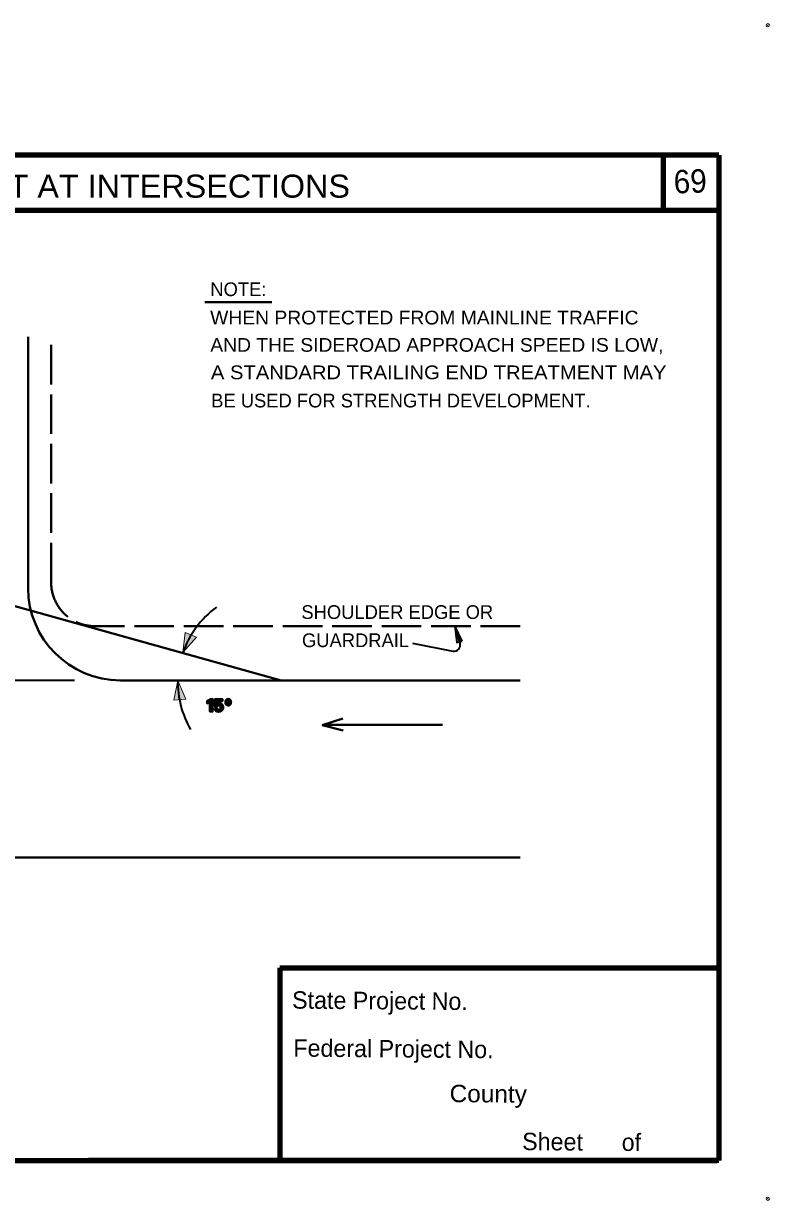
# Model space of a CAD drawing. Extents: x -8731 to 1827, y -68360 to -56618.
# Drawn here: x 1069 to 1827, y -68360 to -67164 of the extents above; entities that cross this region are included whole.
import ezdxf
from ezdxf.enums import TextEntityAlignment as Align

# ---------------------------------------------------------------- set-up
doc = ezdxf.new("R2010")
doc.units = 0
doc.header["$LTSCALE"] = 6.7
doc.header["$PDMODE"] = 32
doc.header["$PDSIZE"] = 3.35
doc.linetypes.add('LONG_DASHED', pattern=[7.5, 6, -1.5])
doc.layers.add('1', color=7, linetype='Continuous', lineweight=13)
doc.layers.add('3', color=7, linetype='Continuous', lineweight=40)

msp = doc.modelspace()

# ---------------------------------------------------------------- hatches: boundary and pattern name
at = {"layer": '1'}
for points in [[(1230.54, -67802.78), (1244.3, -67787.28), (1233, -67782.58)], [(1514.38, -67791.12), (1506.74, -67775.8), (1509, -67792.76)], [(1225.36, -67831.3), (1233.54, -67850.36), (1221.32, -67851.26)]]:
    msp.add_hatch(color=256, dxfattribs=at).paths.add_polyline_path(points)
at = {"layer": '3'}
for points in [[(1255.12, -67854.24), (1255.12, -67854.62), (1256.06, -67854.24), (1257.06, -67853.68), (1258.04, -67853.04), (1260.74, -67853.04), (1260.74, -67852.08), (1260.74, -67851.56), (1260.74, -67850.8), (1260.74, -67850.18), (1258.28, -67850.18), (1257.46, -67850.8), (1256.22, -67851.56), (1255.12, -67852.08), (1255.12, -67853.04), (1255.12, -67853.68)], [(1258.04, -67854.62), (1258.04, -67862.9), (1260.74, -67862.9), (1260.74, -67854.62), (1260.74, -67854.24), (1260.74, -67853.68), (1260.74, -67853.04), (1258.04, -67853.04), (1258.04, -67853.68), (1258.04, -67854.24)], [(1262.9, -67857), (1262.88, -67857.66), (1265.56, -67857.66), (1265.9, -67857), (1265.9, -67857), (1265.9, -67857), (1265.9, -67856.98), (1266.44, -67856.54), (1266.56, -67856.5), (1267.12, -67856.36), (1270.98, -67856.36), (1270.58, -67855.66), (1270.1, -67855.34), (1265.4, -67855.34), (1265.42, -67854.78), (1265.42, -67854.76), (1265.58, -67852.24), (1270.8, -67852.24), (1270.8, -67850.18), (1263.18, -67850.18), (1263.1, -67852.24), (1262.98, -67854.76), (1262.98, -67854.78), (1262.98, -67855.34), (1262.96, -67855.66), (1262.94, -67856.36), (1262.92, -67856.5), (1262.92, -67856.54), (1262.9, -67856.98), (1262.9, -67857)], [(1266.26, -67854.78), (1265.4, -67855.34), (1270.1, -67855.34), (1269.32, -67854.78), (1269.14, -67854.76), (1266.3, -67854.76)], [(1267.74, -67854.48), (1266.3, -67854.76), (1269.14, -67854.76), (1267.74, -67854.48)], [(1267.62, -67860.92), (1267.1, -67861.08), (1270.74, -67861.08), (1270.86, -67860.92), (1270.86, -67860.88), (1270.9, -67860.84), (1271.18, -67860.4), (1271.26, -67860.32), (1271.26, -67860.28), (1271.4, -67859.44), (1271.56, -67858.56), (1271.58, -67858.48), (1271.46, -67857.76), (1271.46, -67857.66), (1271.34, -67857), (1271.34, -67857), (1271.34, -67856.98), (1271.08, -67856.54), (1271.06, -67856.5), (1270.98, -67856.36), (1267.12, -67856.36), (1267.88, -67856.5), (1267.92, -67856.54), (1268.42, -67856.98), (1268.42, -67857), (1268.42, -67857), (1268.74, -67857.66), (1268.78, -67857.76), (1268.86, -67858.48), (1268.88, -67858.56), (1268.78, -67859.44), (1268.46, -67860.28), (1268.42, -67860.32), (1268.34, -67860.4), (1267.86, -67860.84), (1267.72, -67860.88)], [(1273.98, -67854.52), (1274, -67854.66), (1275.86, -67854.66), (1275.82, -67854.52), (1275.7, -67854.12), (1275.7, -67854.04), (1275.64, -67853.32), (1275.64, -67853.32), (1275.64, -67853.22), (1275.64, -67853.16), (1275.7, -67852.5), (1275.74, -67852.4), (1275.86, -67851.98), (1275.9, -67851.8), (1275.94, -67851.8), (1275.94, -67851.8), (1275.96, -67851.76), (1276.28, -67851.4), (1276.36, -67851.38), (1276.7, -67851.28), (1279.08, -67851.28), (1278.82, -67850.82), (1278.78, -67850.74), (1277.86, -67850.16), (1277.8, -67850.12), (1276.7, -67849.96), (1275.76, -67850.12), (1275.56, -67850.16), (1274.72, -67850.74), (1274.58, -67850.82), (1274.34, -67851.28), (1274.3, -67851.38), (1274.28, -67851.4), (1274.1, -67851.76), (1274.1, -67851.8), (1274.08, -67851.8), (1274, -67851.98), (1273.94, -67852.4), (1273.94, -67852.5), (1273.86, -67853.16), (1273.84, -67853.22), (1273.82, -67853.32), (1273.82, -67853.32), (1273.92, -67854.04), (1273.94, -67854.12)], [(1274.46, -67855.64), (1274.52, -67855.76), (1278.76, -67855.76), (1278.9, -67855.64), (1279.04, -67855.32), (1276.74, -67855.32), (1276.26, -67855.2), (1276.22, -67855.16), (1275.9, -67854.78), (1275.86, -67854.72), (1275.86, -67854.66), (1274, -67854.66), (1274.02, -67854.72), (1274.06, -67854.78), (1274.24, -67855.16), (1274.26, -67855.2), (1274.32, -67855.32)], [(1276.58, -67856.62), (1276.8, -67856.64), (1276.94, -67856.62), (1277.08, -67856.6), (1277.6, -67856.48), (1278.02, -67856.38), (1278.76, -67855.76), (1274.52, -67855.76), (1275.38, -67856.38), (1275.5, -67856.48), (1276.34, -67856.6)], [(1277.06, -67855.2), (1276.74, -67855.32), (1279.04, -67855.32), (1279.1, -67855.2), (1279.1, -67855.16), (1279.3, -67854.78), (1279.32, -67854.72), (1279.34, -67854.66), (1279.4, -67854.52), (1279.46, -67854.12), (1279.46, -67854.04), (1279.54, -67853.32), (1279.56, -67853.32), (1279.56, -67853.22), (1279.58, -67853.16), (1279.46, -67852.5), (1279.46, -67852.4), (1279.4, -67851.98), (1279.38, -67851.8), (1279.36, -67851.8), (1279.34, -67851.76), (1279.34, -67851.76), (1279.14, -67851.4), (1279.14, -67851.4), (1279.14, -67851.38), (1279.08, -67851.28), (1276.7, -67851.28), (1277.1, -67851.38), (1277.14, -67851.4), (1277.46, -67851.76), (1277.48, -67851.8), (1277.48, -67851.8), (1277.54, -67851.98), (1277.7, -67852.4), (1277.7, -67852.5), (1277.76, -67853.16), (1277.78, -67853.22), (1277.76, -67853.32), (1277.76, -67853.32), (1277.7, -67854.04), (1277.68, -67854.12), (1277.56, -67854.52), (1277.54, -67854.66), (1277.52, -67854.72), (1277.46, -67854.78), (1277.18, -67855.16)], [(1265.04, -67862.82), (1266.82, -67863.12), (1268.62, -67862.82), (1268.62, -67862.82), (1268.68, -67862.8), (1269.96, -67862), (1270.26, -67861.84), (1270.74, -67861.08), (1267.1, -67861.08), (1266.32, -67860.92), (1266.28, -67860.88), (1266.24, -67860.84), (1265.76, -67860.4), (1265.74, -67860.32), (1265.74, -67860.28), (1265.6, -67859.7), (1262.86, -67859.7), (1262.94, -67860.28), (1262.94, -67860.32), (1262.96, -67860.4), (1263.02, -67860.84), (1263.02, -67860.88), (1263.04, -67860.92), (1263.14, -67861.08), (1263.62, -67861.84), (1263.74, -67862), (1265.02, -67862.8)]]:
    msp.add_hatch(color=256, dxfattribs=at).paths.add_polyline_path(points)

# ---------------------------------------------------------------- linework, layer by layer
at = {"layer": '1', "lineweight": 100}
for p, q in [((1774.98, -67297.56), (282.74, -67297.56)), ((1718.72, -67297.56), (1718.72, -67353.8)), ((1774.98, -67297.56), (1774.98, -68319)), ((1774.98, -67353.8), (282.74, -67353.8)), ((1329.26, -68123.3), (1774.98, -68123.3)), ((1329.26, -68123.3), (1329.26, -68319)), ((1774.98, -68319), (1134.82, -68319))]:
    msp.add_line(p, q, dxfattribs=at)
at = {"layer": '1', "lineweight": 35}
for p, q in [((1506.74, -67775.8), (1512.14, -67793.44)), ((1463.82, -67793.18), (1504.94, -67801.4))]:
    msp.add_line(p, q, dxfattribs=at)
at = {"layer": '1', "lineweight": 40}
for p, q in [((1372.14, -67876.54), (1393.04, -67869.96)), ((1393.34, -67882.04), (1372.14, -67876.54)), ((1494.34, -67876.44), (1373, -67876.44))]:
    msp.add_line(p, q, dxfattribs=at)
at = {"layer": '1', "lineweight": 100}
msp.add_lwpolyline([(282.74, -67301.04), (282.74, -68319), (1773.5, -68319)], dxfattribs=at)
at = {"layer": '1'}
for points in [[(1230.54, -67802.78), (1244.3, -67787.28), (1233, -67782.58)], [(1225.36, -67831.3), (1233.54, -67850.36), (1221.32, -67851.26)]]:
    msp.add_lwpolyline(points, close=True, dxfattribs=at)
at = {"layer": '1', "lineweight": 35}
msp.add_lwpolyline([(1514.38, -67791.12), (1506.74, -67775.8), (1509, -67792.76)], close=True, dxfattribs=at)
msp.add_arc((1506.18, -67795.27), 6.25, 258.68994, 17.0378, dxfattribs=at)
at = {"layer": '1'}
for p in [(1824.9, -67165.34), (1824.9, -68357.96)]:
    msp.add_point(p, dxfattribs=at)
at = {"layer": '3'}
for p, q in [((1253.06, -67446.64), (1321, -67446.64)), ((1073.34, -67737.36), (1073.34, -67481.9)), ((1330.3, -67831.1), (767.5, -67674.36)), ((1573.3, -67831.1), (1167.1, -67831.1)), ((1573.3, -68011.24), (376.9, -68011.24))]:
    msp.add_line(p, q, dxfattribs=at)
at = {"layer": '3', "linetype": 'LONG_DASHED'}
for p, q in [((1096.74, -67731.5), (1096.74, -67481.9)), ((1573.3, -67776.04), (1141.3, -67776.04))]:
    msp.add_line(p, q, dxfattribs=at)
at = {"layer": '3', "lineweight": 35}
msp.add_line((1120.6, -67831.1), (924.26, -67831.1), dxfattribs=at)
at = {"layer": '3'}
for points in [[(1255.12, -67854.24), (1255.12, -67854.62), (1256.06, -67854.24), (1257.06, -67853.68), (1258.04, -67853.04), (1260.74, -67853.04), (1260.74, -67852.08), (1260.74, -67851.56), (1260.74, -67850.8), (1260.74, -67850.18), (1258.28, -67850.18), (1257.46, -67850.8), (1256.22, -67851.56), (1255.12, -67852.08), (1255.12, -67853.04), (1255.12, -67853.68)], [(1258.04, -67854.62), (1258.04, -67862.9), (1260.74, -67862.9), (1260.74, -67854.62), (1260.74, -67854.24), (1260.74, -67853.68), (1260.74, -67853.04), (1258.04, -67853.04), (1258.04, -67853.68), (1258.04, -67854.24)], [(1262.9, -67857), (1262.88, -67857.66), (1265.56, -67857.66), (1265.9, -67857), (1265.9, -67857), (1265.9, -67857), (1265.9, -67856.98), (1266.44, -67856.54), (1266.56, -67856.5), (1267.12, -67856.36), (1270.98, -67856.36), (1270.58, -67855.66), (1270.1, -67855.34), (1265.4, -67855.34), (1265.42, -67854.78), (1265.42, -67854.76), (1265.58, -67852.24), (1270.8, -67852.24), (1270.8, -67850.18), (1263.18, -67850.18), (1263.1, -67852.24), (1262.98, -67854.76), (1262.98, -67854.78), (1262.98, -67855.34), (1262.96, -67855.66), (1262.94, -67856.36), (1262.92, -67856.5), (1262.92, -67856.54), (1262.9, -67856.98), (1262.9, -67857)], [(1266.26, -67854.78), (1265.4, -67855.34), (1270.1, -67855.34), (1269.32, -67854.78), (1269.14, -67854.76), (1266.3, -67854.76)], [(1267.74, -67854.48), (1266.3, -67854.76), (1269.14, -67854.76), (1267.74, -67854.48)], [(1267.62, -67860.92), (1267.1, -67861.08), (1270.74, -67861.08), (1270.86, -67860.92), (1270.86, -67860.88), (1270.9, -67860.84), (1271.18, -67860.4), (1271.26, -67860.32), (1271.26, -67860.28), (1271.4, -67859.44), (1271.56, -67858.56), (1271.58, -67858.48), (1271.46, -67857.76), (1271.46, -67857.66), (1271.34, -67857), (1271.34, -67857), (1271.34, -67856.98), (1271.08, -67856.54), (1271.06, -67856.5), (1270.98, -67856.36), (1267.12, -67856.36), (1267.88, -67856.5), (1267.92, -67856.54), (1268.42, -67856.98), (1268.42, -67857), (1268.42, -67857), (1268.74, -67857.66), (1268.78, -67857.76), (1268.86, -67858.48), (1268.88, -67858.56), (1268.78, -67859.44), (1268.46, -67860.28), (1268.42, -67860.32), (1268.34, -67860.4), (1267.86, -67860.84), (1267.72, -67860.88)], [(1273.98, -67854.52), (1274, -67854.66), (1275.86, -67854.66), (1275.82, -67854.52), (1275.7, -67854.12), (1275.7, -67854.04), (1275.64, -67853.32), (1275.64, -67853.32), (1275.64, -67853.22), (1275.64, -67853.16), (1275.7, -67852.5), (1275.74, -67852.4), (1275.86, -67851.98), (1275.9, -67851.8), (1275.94, -67851.8), (1275.94, -67851.8), (1275.96, -67851.76), (1276.28, -67851.4), (1276.36, -67851.38), (1276.7, -67851.28), (1279.08, -67851.28), (1278.82, -67850.82), (1278.78, -67850.74), (1277.86, -67850.16), (1277.8, -67850.12), (1276.7, -67849.96), (1275.76, -67850.12), (1275.56, -67850.16), (1274.72, -67850.74), (1274.58, -67850.82), (1274.34, -67851.28), (1274.3, -67851.38), (1274.28, -67851.4), (1274.1, -67851.76), (1274.1, -67851.8), (1274.08, -67851.8), (1274, -67851.98), (1273.94, -67852.4), (1273.94, -67852.5), (1273.86, -67853.16), (1273.84, -67853.22), (1273.82, -67853.32), (1273.82, -67853.32), (1273.92, -67854.04), (1273.94, -67854.12)], [(1274.46, -67855.64), (1274.52, -67855.76), (1278.76, -67855.76), (1278.9, -67855.64), (1279.04, -67855.32), (1276.74, -67855.32), (1276.26, -67855.2), (1276.22, -67855.16), (1275.9, -67854.78), (1275.86, -67854.72), (1275.86, -67854.66), (1274, -67854.66), (1274.02, -67854.72), (1274.06, -67854.78), (1274.24, -67855.16), (1274.26, -67855.2), (1274.32, -67855.32)], [(1276.58, -67856.62), (1276.8, -67856.64), (1276.94, -67856.62), (1277.08, -67856.6), (1277.6, -67856.48), (1278.02, -67856.38), (1278.76, -67855.76), (1274.52, -67855.76), (1275.38, -67856.38), (1275.5, -67856.48), (1276.34, -67856.6)], [(1277.06, -67855.2), (1276.74, -67855.32), (1279.04, -67855.32), (1279.1, -67855.2), (1279.1, -67855.16), (1279.3, -67854.78), (1279.32, -67854.72), (1279.34, -67854.66), (1279.4, -67854.52), (1279.46, -67854.12), (1279.46, -67854.04), (1279.54, -67853.32), (1279.56, -67853.32), (1279.56, -67853.22), (1279.58, -67853.16), (1279.46, -67852.5), (1279.46, -67852.4), (1279.4, -67851.98), (1279.38, -67851.8), (1279.36, -67851.8), (1279.34, -67851.76), (1279.34, -67851.76), (1279.14, -67851.4), (1279.14, -67851.4), (1279.14, -67851.38), (1279.08, -67851.28), (1276.7, -67851.28), (1277.1, -67851.38), (1277.14, -67851.4), (1277.46, -67851.76), (1277.48, -67851.8), (1277.48, -67851.8), (1277.54, -67851.98), (1277.7, -67852.4), (1277.7, -67852.5), (1277.76, -67853.16), (1277.78, -67853.22), (1277.76, -67853.32), (1277.76, -67853.32), (1277.7, -67854.04), (1277.68, -67854.12), (1277.56, -67854.52), (1277.54, -67854.66), (1277.52, -67854.72), (1277.46, -67854.78), (1277.18, -67855.16)], [(1265.04, -67862.82), (1266.82, -67863.12), (1268.62, -67862.82), (1268.62, -67862.82), (1268.68, -67862.8), (1269.96, -67862), (1270.26, -67861.84), (1270.74, -67861.08), (1267.1, -67861.08), (1266.32, -67860.92), (1266.28, -67860.88), (1266.24, -67860.84), (1265.76, -67860.4), (1265.74, -67860.32), (1265.74, -67860.28), (1265.6, -67859.7), (1262.86, -67859.7), (1262.94, -67860.28), (1262.94, -67860.32), (1262.96, -67860.4), (1263.02, -67860.84), (1263.02, -67860.88), (1263.04, -67860.92), (1263.14, -67861.08), (1263.62, -67861.84), (1263.74, -67862), (1265.02, -67862.8)]]:
    msp.add_lwpolyline(points, close=True, dxfattribs=at)
msp.add_arc((1167.1, -67737.35), 93.75, 180, 270, dxfattribs=at)
at = {"layer": '3', "linetype": 'LONG_DASHED'}
msp.add_arc((1141.28, -67731.52), 44.53, 180, 270, dxfattribs=at)
at = {"layer": '3', "lineweight": 35}
for radius, start, end in [(94.28, 125.79346, 161.54642), (94.59, 178.74176, 210.31053)]:
    msp.add_arc((1320.04, -67833.17), radius, start, end, dxfattribs=at)

# ---------------------------------------------------------------- texts
at = {"layer": '1'}
for s, height, rotation, width, p in [('69', 23.78, 2.121, 0.95, (1729.7, -67336.44)), ('County', 17.66, 359.537, 1.05, (1501.52, -68259.68))]:
    msp.add_text(s, height=height, rotation=rotation, dxfattribs=dict(at, width=width)).set_placement(p)
for s, p in [('State Project No.', (1341.52, -68164.68)), ('Federal Project No.', (1342.78, -68213.44)), ('Sheet      of', (1575.28, -68308.44))]:
    msp.add_text(s, height=17.66, rotation=359.537, dxfattribs=at).set_placement(p)
at = {"layer": '3', "width": 1.05}
msp.add_text('  GUARDRAIL PLACEMENT AT INTERSECTIONS ', height=23.4, dxfattribs=at).set_placement((1031.61, -67340.6), align=Align.CENTER)
at = {"layer": '3'}
for s, p in [('NOTE:', (1258.46, -67440.64)), ('BE USED FOR STRENGTH DEVELOPMENT.', (1259.34, -67553.76)), ('SHOULDER EDGE OR', (1351, -67768.7)), ('GUARDRAIL', (1351.6, -67797.36))]:
    msp.add_text(s, height=13.95, dxfattribs=at).set_placement(p)
for s, width, p in [('WHEN PROTECTED FROM MAINLINE TRAFFIC', 1.05, (1258.3, -67469.44)), ('AND THE SIDEROAD APPROACH SPEED IS LOW,', 1.05, (1258.46, -67497.2)), ('A STANDARD TRAILING END TREATMENT MAY ', 1.1, (1259.06, -67525.1))]:
    msp.add_text(s, height=13.95, dxfattribs=dict(at, width=width)).set_placement(p)

doc.saveas('drawing.dxf')
